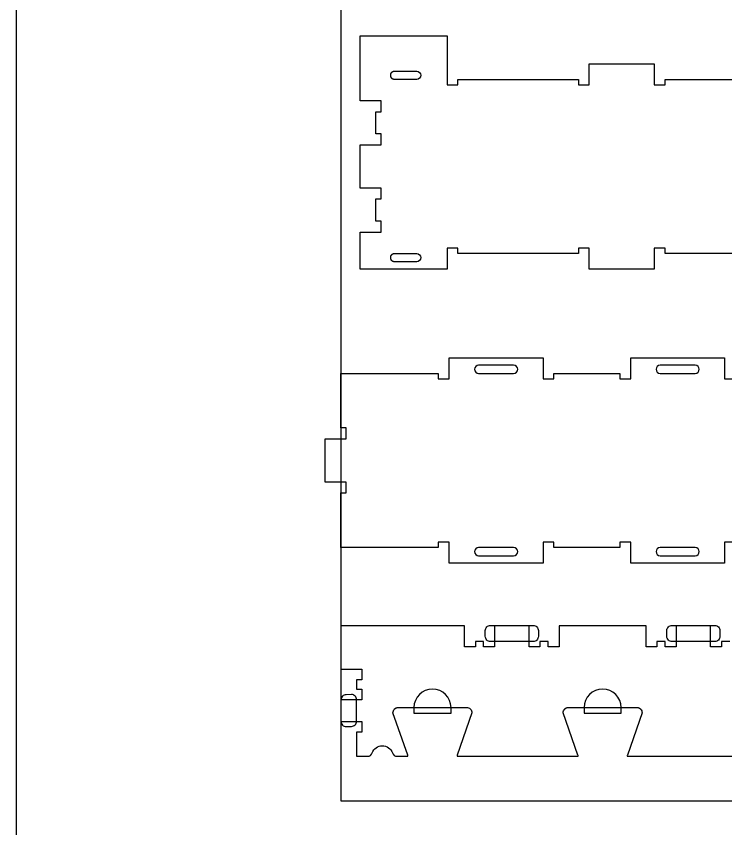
# Model space of a CAD drawing. Extents: x 0 to 4485, y 0 to 8771.
# Drawn here: x 0 to 813, y 3731 to 4662 of the extents above; entities that cross this region are included whole.
import ezdxf

# ---------------------------------------------------------------- set-up
doc = ezdxf.new("R2010")
doc.units = 0
for name, color, linetype in [('0_SHEET_SPRUCEPLY_2440X122', 1, 'CONTINUOUS'), ('3_ANYTOOL_CUTTHROUGH_INSID', 4, 'CONTINUOUS'), ('4_ANYTOOL_CUTTHROUGH_OUTSI', 5, 'CONTINUOUS'), ('5_ANYTOOL_HALF_MILL_9MM_IN', 3, 'CONTINUOUS'), ('DONOTCUT', 7, 'CONTINUOUS')]:
    doc.layers.add(name, color=color, linetype=linetype)

msp = doc.modelspace()

# ---------------------------------------------------------------- linework, layer by layer
at = {"layer": '0_SHEET_SPRUCEPLY_2440X122'}
msp.add_lwpolyline([(371.7, 4982.59), (371.7, 3762.59), (2811.7, 3762.59), (2811.7, 4982.59)], close=True, dxfattribs=at)
at = {"layer": '3_ANYTOOL_CUTTHROUGH_INSID', "color": 4}
for points in [[(458.7, 4599.02, -1), (458.7, 4589.52), (432.96, 4589.52), (432.86, 4589.52), (432.77, 4589.53), (432.67, 4589.54), (432.57, 4589.54), (432.47, 4589.56), (432.38, 4589.57), (432.28, 4589.59), (432.19, 4589.61), (432.09, 4589.63), (431.99, 4589.66), (431.89, 4589.69), (431.79, 4589.72), (431.69, 4589.76), (431.6, 4589.79), (431.51, 4589.83), (431.41, 4589.88), (431.32, 4589.93), (431.22, 4589.98), (431.13, 4590.03), (431.04, 4590.08), (430.95, 4590.14), (430.86, 4590.2), (430.77, 4590.27), (430.69, 4590.33), (430.6, 4590.4), (430.52, 4590.48), (430.44, 4590.55), (430.36, 4590.63), (430.28, 4590.71), (430.2, 4590.79), (430.13, 4590.87), (430.06, 4590.96), (429.99, 4591.05), (429.92, 4591.14), (429.85, 4591.23), (429.79, 4591.33), (429.73, 4591.42), (429.67, 4591.52), (429.62, 4591.62), (429.56, 4591.72), (429.51, 4591.82), (429.46, 4591.92), (429.41, 4592.02), (429.37, 4592.13), (429.33, 4592.23), (429.29, 4592.34), (429.25, 4592.45), (429.21, 4592.55), (429.18, 4592.66), (429.15, 4592.77), (429.12, 4592.88), (429.1, 4592.98), (429.07, 4593.09), (429.05, 4593.2), (429.03, 4593.31), (429.01, 4593.42), (429, 4593.53), (428.99, 4593.63), (428.98, 4593.74), (428.97, 4593.85), (428.96, 4593.95), (428.96, 4594.06), (428.95, 4594.17), (428.95, 4594.27), (428.95, 4594.38), (428.96, 4594.49), (428.96, 4594.59), (428.97, 4594.7), (428.98, 4594.81), (428.99, 4594.91), (429, 4595.02), (429.01, 4595.12), (429.03, 4595.23), (429.05, 4595.34), (429.07, 4595.45), (429.1, 4595.56), (429.12, 4595.67), (429.15, 4595.78), (429.18, 4595.89), (429.21, 4595.99), (429.25, 4596.1), (429.29, 4596.21), (429.33, 4596.31), (429.37, 4596.42), (429.41, 4596.52), (429.46, 4596.63), (429.51, 4596.73), (429.56, 4596.83), (429.62, 4596.93), (429.67, 4597.03), (429.73, 4597.13), (429.79, 4597.22), (429.85, 4597.32), (429.92, 4597.41), (429.99, 4597.5), (430.06, 4597.59), (430.13, 4597.67), (430.2, 4597.76), (430.28, 4597.84), (430.36, 4597.92), (430.44, 4598), (430.52, 4598.07), (430.6, 4598.14), (430.69, 4598.21), (430.77, 4598.28), (430.86, 4598.34), (430.95, 4598.4), (431.04, 4598.46), (431.13, 4598.52), (431.22, 4598.57), (431.32, 4598.62), (431.41, 4598.67), (431.51, 4598.71), (431.6, 4598.75), (431.69, 4598.79), (431.79, 4598.83), (431.89, 4598.86), (431.99, 4598.89), (432.09, 4598.91), (432.19, 4598.94), (432.28, 4598.96), (432.38, 4598.98), (432.47, 4598.99), (432.57, 4599), (432.67, 4599.01), (432.77, 4599.02), (432.86, 4599.02), (432.96, 4599.02)], [(458.7, 4380.52), (432.96, 4380.52), (432.86, 4380.52), (432.77, 4380.53), (432.67, 4380.54), (432.57, 4380.54), (432.47, 4380.56), (432.38, 4380.57), (432.28, 4380.59), (432.19, 4380.61), (432.09, 4380.63), (431.99, 4380.66), (431.89, 4380.69), (431.79, 4380.72), (431.69, 4380.76), (431.6, 4380.79), (431.51, 4380.83), (431.41, 4380.88), (431.32, 4380.93), (431.22, 4380.98), (431.13, 4381.03), (431.04, 4381.08), (430.95, 4381.14), (430.86, 4381.2), (430.77, 4381.27), (430.69, 4381.33), (430.6, 4381.4), (430.52, 4381.48), (430.44, 4381.55), (430.36, 4381.63), (430.28, 4381.71), (430.2, 4381.79), (430.13, 4381.87), (430.06, 4381.96), (429.99, 4382.05), (429.92, 4382.14), (429.85, 4382.23), (429.79, 4382.33), (429.73, 4382.42), (429.67, 4382.52), (429.62, 4382.62), (429.56, 4382.72), (429.51, 4382.82), (429.46, 4382.92), (429.41, 4383.02), (429.37, 4383.13), (429.33, 4383.23), (429.29, 4383.34), (429.25, 4383.45), (429.21, 4383.55), (429.18, 4383.66), (429.15, 4383.77), (429.12, 4383.88), (429.1, 4383.98), (429.07, 4384.09), (429.05, 4384.2), (429.03, 4384.31), (429.01, 4384.42), (429, 4384.53), (428.99, 4384.63), (428.98, 4384.74), (428.97, 4384.85), (428.96, 4384.95), (428.96, 4385.06), (428.95, 4385.17), (428.95, 4385.27), (428.95, 4385.38), (428.96, 4385.49), (428.96, 4385.59), (428.97, 4385.7), (428.98, 4385.81), (428.99, 4385.91), (429, 4386.02), (429.01, 4386.12), (429.03, 4386.23), (429.05, 4386.34), (429.07, 4386.45), (429.1, 4386.56), (429.12, 4386.67), (429.15, 4386.78), (429.18, 4386.89), (429.21, 4386.99), (429.25, 4387.1), (429.29, 4387.21), (429.33, 4387.31), (429.37, 4387.42), (429.41, 4387.52), (429.46, 4387.63), (429.51, 4387.73), (429.56, 4387.83), (429.62, 4387.93), (429.67, 4388.03), (429.73, 4388.13), (429.79, 4388.22), (429.85, 4388.32), (429.92, 4388.41), (429.99, 4388.5), (430.06, 4388.59), (430.13, 4388.67), (430.2, 4388.76), (430.28, 4388.84), (430.36, 4388.92), (430.44, 4389), (430.52, 4389.07), (430.6, 4389.14), (430.69, 4389.21), (430.77, 4389.28), (430.86, 4389.34), (430.95, 4389.4), (431.04, 4389.46), (431.13, 4389.52), (431.22, 4389.57), (431.32, 4389.62), (431.41, 4389.67), (431.51, 4389.71), (431.6, 4389.75), (431.69, 4389.79), (431.79, 4389.83), (431.89, 4389.86), (431.99, 4389.89), (432.09, 4389.91), (432.19, 4389.94), (432.28, 4389.96), (432.38, 4389.98), (432.47, 4389.99), (432.57, 4390), (432.67, 4390.01), (432.77, 4390.02), (432.86, 4390.02), (432.96, 4390.02), (458.7, 4390.02, -1)], [(569.7, 4252.48, 1), (569.7, 4261.98), (529.7, 4261.98, 1), (529.7, 4252.48)], [(777.7, 4252.48, 1), (777.7, 4261.98), (737.7, 4261.98, 1), (737.7, 4252.48)], [(569.7, 4052.98), (529.7, 4052.98, 1), (529.7, 4043.48), (569.7, 4043.48, 1)], [(777.7, 4052.98), (737.7, 4052.98, 1), (737.7, 4043.48), (777.7, 4043.48, 1)]]:
    msp.add_lwpolyline(points, format="xyb", close=True, dxfattribs=at)
at = {"layer": '4_ANYTOOL_CUTTHROUGH_OUTSI', "color": 5}
for points in [[(831.45, 4390.02), (743.45, 4390.02), (743.45, 4396.02), (730.95, 4396.02), (730.95, 4372.02), (656.45, 4372.02), (656.45, 4396.02), (643.95, 4396.02), (643.95, 4390.02), (505.95, 4390.02), (505.95, 4396.02), (493.45, 4396.02), (493.45, 4395.77), (493.45, 4372.02), (493.45, 4372.02), (393.95, 4372.02), (393.95, 4414.52), (417.95, 4414.52), (417.95, 4414.77), (417.95, 4426.77), (417.95, 4427.02), (411.95, 4427.02), (411.95, 4452.52), (417.95, 4452.52), (417.95, 4452.77), (417.95, 4464.77), (417.95, 4465.02), (393.95, 4465.02), (393.95, 4514.52), (417.95, 4514.52), (417.95, 4514.77), (417.95, 4526.77), (417.95, 4527.02), (411.95, 4527.02), (411.95, 4552.52), (417.95, 4552.52), (417.95, 4552.77), (417.95, 4564.77), (417.95, 4565.02), (393.95, 4565.02), (393.95, 4639.52), (493.45, 4639.52), (493.45, 4583.77), (493.45, 4583.52), (505.95, 4583.52), (505.95, 4589.52), (543.7, 4589.52), (643.95, 4589.52), (643.95, 4583.52), (656.45, 4583.52), (656.45, 4607.52), (730.95, 4607.52), (730.95, 4583.52), (743.45, 4583.52), (743.45, 4589.52), (831.45, 4589.52)], [(823.95, 4058.98), (811.45, 4058.98), (811.45, 4034.98), (703.95, 4034.98), (703.95, 4058.98), (691.45, 4058.98), (691.45, 4052.98), (615.95, 4052.98), (615.95, 4058.98), (603.45, 4058.98), (603.45, 4034.98), (495.95, 4034.98), (495.95, 4058.98), (483.45, 4058.98), (483.45, 4052.98), (371.95, 4052.98), (371.95, 4115.48), (377.95, 4115.48), (377.95, 4127.98), (353.95, 4127.98), (353.95, 4177.48), (377.95, 4177.48), (377.95, 4189.98), (371.95, 4189.98), (371.95, 4252.48), (483.45, 4252.48), (483.45, 4246.48), (495.95, 4246.48), (495.95, 4270.48), (603.45, 4270.48), (603.45, 4246.48), (615.95, 4246.48), (615.95, 4252.48), (691.45, 4252.48), (691.45, 4246.48), (703.95, 4246.48), (703.95, 4270.48), (811.45, 4270.48), (811.45, 4246.48), (823.95, 4246.48)]]:
    msp.add_lwpolyline(points, dxfattribs=at)
msp.add_lwpolyline([(817.45, 3945.13), (807.95, 3945.13), (807.95, 3939.13), (795.45, 3939.13), (795.45, 3939.38), (795.45, 3963.13), (755.95, 3963.13), (755.95, 3939.38), (755.95, 3939.13), (743.45, 3939.13), (743.45, 3945.13), (733.95, 3945.13), (733.95, 3939.13), (721.45, 3939.13), (721.45, 3939.38), (721.45, 3963.13), (621.95, 3963.13), (621.95, 3939.38), (621.95, 3939.13), (609.45, 3939.13), (609.45, 3945.13), (599.95, 3945.13), (599.95, 3939.13), (587.45, 3939.13), (587.45, 3939.38), (587.45, 3963.13), (547.95, 3963.13), (547.95, 3939.38), (547.95, 3939.13), (535.45, 3939.13), (535.45, 3945.13), (525.95, 3945.13), (525.95, 3939.13), (513.45, 3939.13), (513.45, 3939.38), (513.45, 3963.13), (371.95, 3963.13), (371.95, 3913.63), (395.95, 3913.63), (395.95, 3913.38), (395.95, 3901.38), (395.95, 3901.13), (389.95, 3901.13), (389.95, 3890.63), (395.95, 3890.63), (395.95, 3878.13), (371.95, 3878.13), (371.95, 3853.63), (395.95, 3853.63), (395.95, 3841.13), (389.95, 3841.13), (389.95, 3813.63), (402.36, 3813.63), (402.36, 3813.63, 0.317837), (407.78, 3817.47, -0.317837), (419.33, 3825.63, -0.317837), (430.88, 3817.47, 0.317837), (436.3, 3813.63), (448.7, 3813.63, 0.061485), (448.46, 3815.02), (431.57, 3863.3), (431.55, 3863.34), (431.55, 3863.38), (431.55, 3863.38, -0.198912), (433.38, 3867.8), (433.49, 3867.91), (433.6, 3868.01), (433.71, 3868.11), (433.83, 3868.21), (433.95, 3868.3), (434.07, 3868.4), (434.19, 3868.49), (434.32, 3868.57), (434.45, 3868.66), (434.58, 3868.74), (434.71, 3868.82), (434.85, 3868.89), (434.99, 3868.96), (435.13, 3869.03), (435.27, 3869.1), (435.41, 3869.16), (435.56, 3869.22), (435.7, 3869.27), (435.85, 3869.32), (436, 3869.37), (436.14, 3869.41), (436.29, 3869.45), (436.44, 3869.48), (436.59, 3869.52), (436.75, 3869.54), (436.9, 3869.57), (437.05, 3869.59), (437.2, 3869.61), (437.35, 3869.62), (437.5, 3869.63), (437.65, 3869.63), (437.8, 3869.63), (515.8, 3869.63, -0.414214), (522.05, 3863.38), (522.05, 3863.34), (522.04, 3863.3), (505.14, 3815.02), (505.14, 3815.02, 0.061485), (504.91, 3813.63), (643.6, 3813.63, 0.061485), (643.36, 3815.02), (626.47, 3863.3), (626.45, 3863.34), (626.45, 3863.38), (626.45, 3863.38, -0.198912), (628.28, 3867.8), (628.39, 3867.91), (628.5, 3868.01), (628.61, 3868.11), (628.73, 3868.21), (628.85, 3868.3), (628.97, 3868.4), (629.09, 3868.49), (629.22, 3868.57), (629.35, 3868.66), (629.48, 3868.74), (629.61, 3868.82), (629.75, 3868.89), (629.89, 3868.96), (630.03, 3869.03), (630.17, 3869.1), (630.31, 3869.16), (630.46, 3869.22), (630.6, 3869.27), (630.75, 3869.32), (630.9, 3869.37), (631.04, 3869.41), (631.19, 3869.45), (631.34, 3869.48), (631.49, 3869.52), (631.65, 3869.54), (631.8, 3869.57), (631.95, 3869.59), (632.1, 3869.61), (632.25, 3869.62), (632.4, 3869.63), (632.55, 3869.63), (632.7, 3869.63), (710.7, 3869.63), (710.85, 3869.63), (711, 3869.63), (711.15, 3869.62), (711.3, 3869.61), (711.46, 3869.59), (711.61, 3869.57), (711.76, 3869.54), (711.91, 3869.52), (712.06, 3869.48), (712.21, 3869.45), (712.36, 3869.41), (712.51, 3869.37), (712.66, 3869.32), (712.8, 3869.27), (712.95, 3869.22), (713.09, 3869.16), (713.24, 3869.1), (713.38, 3869.03), (713.52, 3868.96), (713.66, 3868.89), (713.79, 3868.82), (713.92, 3868.74), (714.06, 3868.66), (714.18, 3868.57), (714.31, 3868.49), (714.44, 3868.4), (714.56, 3868.3), (714.68, 3868.21), (714.79, 3868.11), (714.9, 3868.01), (715.01, 3867.91), (715.12, 3867.8, -0.198912), (716.95, 3863.38), (716.95, 3863.34), (716.94, 3863.3), (700.04, 3815.02), (700.04, 3815.02, 0.061485), (699.81, 3813.63), (838.5, 3813.63, 0.061485)], format="xyb", dxfattribs=at)
at = {"layer": '5_ANYTOOL_HALF_MILL_9MM_IN'}
for points in [[(543.33, 3945.13, -0.414214), (537.33, 3951.13), (537.33, 3957.63, -0.414214), (543.33, 3963.63), (592.08, 3963.63, -0.414214), (598.08, 3957.63), (598.08, 3951.13, -0.414214), (592.08, 3945.13)], [(751.33, 3945.13, -0.414214), (745.33, 3951.13), (745.33, 3957.63, -0.414214), (751.33, 3963.63), (800.08, 3963.63, -0.414214), (806.08, 3957.63), (806.08, 3951.13, -0.414214), (800.08, 3945.13)], [(383.95, 3847.88, 0.414214), (389.95, 3853.88), (389.95, 3878.38, 0.414214), (383.95, 3884.38), (377.95, 3884.13, 0.414214), (371.95, 3878.13), (371.95, 3853.63, 0.414214), (377.95, 3847.63)], [(498.05, 3869.38, 1), (455.55, 3869.38), (455.55, 3869.13), (455.55, 3863.13), (498.05, 3863.13), (498.05, 3869.13), (498.05, 3869.38)], [(692.95, 3869.38, 1), (650.45, 3869.38), (650.45, 3869.13), (650.45, 3863.13), (692.95, 3863.13), (692.95, 3869.13), (692.95, 3869.38)]]:
    msp.add_lwpolyline(points, format="xyb", close=True, dxfattribs=at)
at = {"layer": 'DONOTCUT'}
msp.add_lwpolyline([(0, 0), (3183.41, 0), (3183.41, 5593.43), (0, 5593.43)], close=True, dxfattribs=at)

doc.saveas('drawing.dxf')
